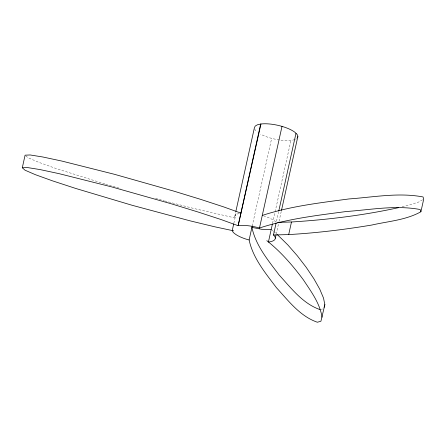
<?xml version="1.0" encoding="UTF-8"?>
<svg xmlns="http://www.w3.org/2000/svg" width="446" height="446" viewBox="0 0 446 446"><rect width="100%" height="100%" fill="white"/><g stroke="black" fill="none" stroke-linecap="round" stroke-linejoin="round"><path stroke-width="0.33" stroke-dasharray="2.23 1.67" d="M164.747 200.929L192.823 208.243L235.031 217.955L234.657 216.834L235.711 212.079M233.855 223.251L236.235 212.513M252.213 226.022L271.659 138.327M272.567 223.318L274.976 212.441M275.126 211.761L290.954 140.384M278.661 211.521L276.247 222.398L275.327 221.45A22.194 7.08 12.5 0 0 263.619 215.847M276.213 234.15L278.917 221.952M279.068 221.277L281.32 211.114M234.657 216.834L235.471 215.128L237.707 213.835L240.282 213.26M422.579 199.802L418.666 202.027L408.296 205.344L401.779 206.883M321.343 309.307L322.53 308.966M155.481 198.375L164.089 200.75M105.485 184.142L120.548 188.519M104.821 183.936L55.36 168.281L38.122 162.071L27.797 157.6L25.991 155.983M272.238 230.303L273.264 231.173M273.783 231.602L276.866 234.211M254.772 128.9L255.067 129.792A22.194 7.08 12.5 0 0 257.169 131.96M296.601 138.65A22.194 7.08 12.5 0 1 295.475 139.297M294.795 139.576A22.194 7.08 12.5 0 1 291.283 140.367C284.186 141.042 277.066 139.843 270.231 137.976A22.194 7.08 12.5 0 1 260.564 134.146"/><path stroke-width="0.67" d="M233.626 230.838L214.476 226.735L190.035 220.831L132.172 205.294L75.547 188.396L52.567 180.87L35.329 174.659L25.004 170.188L22.3 167.763L25.093 155.18L30.189 154.963L42.738 156.975L61.888 161.073L114.405 174.291L173.672 191.083L200.823 199.412L223.797 206.944L240.929 213.116M235.862 211.398L254.398 127.785L255.212 126.079L257.448 124.785L260.955 123.999A22.194 7.08 12.5 0 1 295.068 132.401L297.175 134.569A22.194 7.08 12.5 0 1 297.465 137.758M233.71 223.914L232.238 230.537L232.533 231.429A22.194 7.08 12.5 0 0 247.697 239.614L249.124 239.965C252.932 258.189 265.493 273.097 276.392 287.653C288.35 300.682 300.041 316.325 317.368 322.235L320.925 321.215L324.855 304.663L323.506 298.028L319.754 289.175L313.856 278.7L306.212 267.321L297.348 255.814L287.865 244.965L277.379 234.641M22.3 167.763L27.396 167.551L39.945 169.558L59.101 173.661L111.617 186.88L170.879 203.671L198.03 212.001L221.01 219.527L238.136 225.698L260.67 124.06M238.136 225.698L260.955 123.999M249.124 239.965L252.213 226.022M238.426 225.637A22.194 7.08 12.5 0 1 259.477 228.023L282.011 126.385M272.417 223.998L268.42 242.022L268.754 242.005A22.194 7.08 12.5 0 0 274.641 236.207L273.459 234.986L276.102 223.061M278.811 210.841L295.988 133.348M275.31 238.214L276.063 234.83M281.471 210.434L297.844 136.576M273.459 234.986L288.696 234.579L291.483 221.991C327.425 219.733 363.328 215.396 398.523 207.658M288.696 234.579C316.593 232.985 344.368 229.612 371.931 225.013C388.315 221.277 406.027 220.101 420.907 211.755L423.7 199.167L423.064 196.959C398.657 192.304 373.486 197.199 348.967 198.944C319.832 202.824 290.301 206.214 262.27 215.435M324.097 307.305L324.855 304.663M259.477 228.023C287.508 218.802 317.045 215.412 346.18 211.532C370.693 209.782 395.864 204.887 420.271 209.548L420.907 211.755M271.207 229.434L261.735 229.305L251.912 227.382C255.725 245.601 268.28 260.509 279.185 275.065C291.143 288.094 302.828 303.737 320.156 309.647M277.635 222.364L291.483 221.991M266.836 240.684C280.93 251.828 292.754 265.521 303.425 279.91C311.057 291.467 319.893 303.23 322.068 317.251"/></g></svg>
